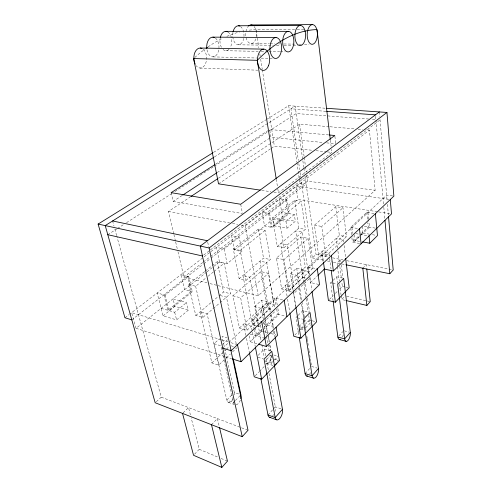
<?xml version="1.0" encoding="UTF-8"?>
<svg xmlns="http://www.w3.org/2000/svg" width="492" height="492" viewBox="0 0 492 492"><rect width="100%" height="100%" fill="white"/><g stroke="black" fill="none" stroke-linecap="round" stroke-linejoin="round"><path stroke-width="0.37" stroke-dasharray="2.46 1.84" d="M267.999 414.971L272.882 409.529M273.374 408.981L275.323 406.804L268.946 373.059M305.095 373.594L310.058 368.059M338.828 335.974L342.641 331.719M194.58 454.202L199.242 449.294L191.154 417.819M345.353 300.372L341.645 299.499L345.12 295.84M211.492 424.701L217.403 418.594L219.34 426.798M362.813 268.22L366.312 264.598L366.718 268.38M234.936 400.974L233.436 402.524L226.794 400.131L214.051 343.711L219.395 338.828M235.434 400.457L240.932 394.768M274.026 360.519L271.479 363.157L264.997 361.146L271.147 354.873M274.536 359.99L278.109 356.294M305.704 327.733L310.624 322.641M255.293 375.722L258.983 371.927M259.505 371.386L264.253 366.509M266.356 364.338L272.156 358.379L271.602 355.378M294.763 335.138L298.958 330.827M299.48 330.292L303.146 326.522M305.243 324.363L309.431 320.058L308.742 315.526M329.492 299.437L333.232 295.587M335.372 293.392L337.506 291.19M339.646 288.995L342.321 286.246L341.842 282.439M231.634 395.193L226.794 400.131A6.47 3.493 -71 0 0 232.962 399.393M298.902 326.547L302.365 323.01M258.171 355.298L264.407 349.062L270.465 350.876M297.605 315.889L296.024 317.463L299.093 336.423M298.127 315.36L302.857 310.637L308.601 312.094M333.072 300.907L330.667 282.838L332.678 280.834M333.182 280.329L336.7 276.812L342.26 278.017M183.073 412.874L188.522 407.573L190.404 414.891M359.08 237.132L353.631 242.396L352.955 236.443M361.263 235.028L369.437 227.132L368.699 219.85M261.867 329.314L255.36 335.581L254.339 330.31M264.032 327.229L277.586 314.185L276.682 309.031M318.834 284.45L310.452 282.549L317.432 275.827M359.652 243.503L352.395 242.169L358.945 235.865M361.128 233.762L368.225 226.929L367.776 222.562M256.873 343.687L250.287 341.737L261.56 330.858L260.053 322.857M359.547 241.369L355.15 240.57L359.308 236.56M359.824 236.062L362.942 233.054L362.186 225.914M218.7 365.126L207.107 313.822L200.103 311.848L211.874 362.887L218.7 365.126L224.254 359.83M226.48 357.709L230.367 354M232.587 351.878L237.033 347.641M256.922 325.932L259.143 326.553L261.295 324.499M263.448 322.444L275.292 311.147M294.843 292.5L309.173 278.829M211.874 362.887L222.476 352.918M224.709 350.821L225.822 349.769M226.382 349.246L229.167 346.62M256.184 325.729L252.488 324.695L268.718 309.431L259.991 261.098L266.744 262.568L274.634 307.408M291.239 291.639L288.361 290.95L302.777 277.396L295.692 230.846L302.26 232.046L308.73 275.809M247.089 330.193L274.013 304.856L268.466 273.331L260.828 271.596L232.857 295.809L239.438 328.004L247.089 330.193L240.643 297.814L268.466 273.331M289.075 290.68L312.549 268.589L308.189 238.38L300.784 236.99L276.455 258.06L281.652 288.909L289.075 290.68L284.007 259.659L308.189 238.38M325.741 256.172L346.386 236.738L342.973 207.778L335.808 206.665L314.45 225.164L318.552 254.733L325.741 256.172L321.762 226.437L342.973 207.778M254.192 329.56L252.15 319.025L274.757 297.986L282.728 299.972M309.351 275.102L308.146 266.91L322.322 253.718L329.861 255.219M351.546 234.739L350.698 227.304L366.737 212.378L373.932 213.497M222.741 348.121L228.35 342.887M228.909 342.358L386.638 195.133L393.157 196.037M239.438 328.004L266.504 302.937L274.013 304.856M281.652 288.909L305.274 267.033L312.549 268.589M318.552 254.733L339.345 235.471L346.386 236.738M222.501 344.351L228.356 338.92M257.888 323.804L254.622 306.621L261.301 308.373L268.325 301.867L270.09 311.694M293.103 290.421L290.446 273.866L296.947 275.317L303.17 269.548L304.646 279.315M156.284 401.73L161.241 397.161L116.887 236.511M300.883 178.03L312.34 257.906L316.03 254.512L328.767 257.064M254.622 306.621L261.67 300.175L268.325 301.867M290.446 273.866L296.701 268.146L303.17 269.548M218.141 285.649L258.263 295.704L375.144 190.299L369.424 130.109L365.63 129.79M204.635 271.627L188.498 284.419L195.785 315.507L202.802 317.518L213.184 308.601M213.374 308.435L219.641 303.054M220.102 302.654L230.477 293.736L224.204 263.275L217.187 261.683L205.232 271.154M246.006 280.391L270.262 259.542L265.206 230.324L258.368 229.038L233.263 248.934L239.155 278.755L246.006 280.391L240.219 250.403L265.206 230.324M283.933 247.796L305.372 229.37L301.295 201.32L294.647 200.287L272.494 217.839L277.267 246.461L283.933 247.796L279.265 219.026L301.295 201.32M195.785 315.507L211.535 302.162M211.99 301.78L218.399 296.344M218.934 295.895L223.565 291.971L230.477 293.736M239.155 278.755L263.527 258.103L270.262 259.542M277.267 246.461L298.822 228.19L305.372 229.37M165.078 295.151L168.99 310.612L192.341 291.744L188.811 276.602L165.078 295.151L157.157 292.98L163.073 315.889L176.591 319.898L188.338 310.144L186.53 302.58L173.036 298.859L174.888 306.338L188.338 310.144M294.327 214.518L285.957 221.351L273.245 219.118L274.37 225.889L287.039 228.196L295.354 221.289L294.327 214.518L281.701 212.396M161.124 308.336L174.685 312.26L186.53 302.58M214.149 266.147L219.475 261.904L227.126 263.644L242.002 251.621L239.235 237.206L231.597 235.686L234.42 250.016L242.002 251.621M286.91 199.949L269.628 213.454L262.144 212.175L264.542 226.043L271.971 227.409L289.032 213.626L286.91 199.949L279.524 198.799L282.771 219.1L274.37 225.889M163.073 315.889L174.888 306.338M188.498 284.419L195.619 286.252L205.748 278.115M208.128 276.197L213.485 271.892M214.082 271.412L224.204 263.275M221.32 339.781L131.635 312.623L136.032 328.305L206.456 272.267M207.046 271.799L213.559 266.615M234.42 250.016L297.906 199.5L377.93 211.8M219.475 261.904L216.437 247.353L224.137 249.001L239.235 237.206M131.813 319.886L203.233 264.204M203.836 263.73L210.496 258.54M211.099 258.066L306.116 183.977L299.899 183.116L129.826 314.019M177.969 251.738L183.959 277.088L202.741 262.507M203.344 262.033L210.01 256.861M210.613 256.387L307.537 181.118L375.144 190.299M241.486 225.108L245.25 225.816L369.424 130.109M124.962 317.758L129.218 314.486M203.682 255.059L209.764 250.397M210.373 249.93L380.045 119.876M273.896 192.188L278.447 192.87L331.848 152.385L331.479 149.334M218.54 183.86L270.569 148.775M271.203 148.35L274.376 146.21L312.186 150.269M173.738 233.841L168.448 211.474L190.201 196.997M218.35 178.258L299.603 124.181L329.203 126.696M171.142 192.661L173.166 201.4L182.108 195.533M217.243 172.501L270.268 137.742M107.797 234.702L116.832 228.897M117.477 228.479L123.929 224.334M126.512 222.673L171.677 193.627M174.906 191.554L213.62 166.659M214.266 166.241L296.221 113.547L368.613 119.015M215.57 164.174L267.734 130.737M214.512 156.868L295.175 106.143L303.779 167.354M213.645 152.317L265.858 119.882M266.51 119.476L288.706 105.694L325.021 108.197M249.26 30.135A193.965 113.775 -79.5 0 1 255.994 29.637L296.412 29.588M297.174 29.588L304.038 29.575M251.092 43.585L269.388 43.806M270.151 43.813L274.727 43.868M278.534 43.917L280.059 43.936M283.872 43.979L296.073 44.126M299.124 44.163L301.411 44.194M304.456 44.231L309.031 44.286M238.374 44.809L273.392 45.276M276.442 45.319L280.249 45.369M284.056 45.418L292.426 45.528M293.189 45.541L297.758 45.602M225.902 50.725L258.159 51.346M261.234 51.408L265.84 51.494M268.915 51.555L279.665 51.765M280.434 51.777L285.04 51.869M212.931 56.881L256.541 58.001M261.135 58.117L272.611 58.413M199.9 68.05L257.722 70.196M325.975 111.303L290.95 108.8L298.373 160.533M372.426 119.304L375.47 119.531M329.96 126.758L355.009 128.886M358.041 129.144L362.598 129.531M328.748 134.949L269.665 129.494L270.907 137.323L323.564 142.557M326.62 142.864L335.778 143.775M315.969 150.681L326.553 151.813M327.309 151.899L331.848 152.385M388.772 199.334L295.938 186.167L297.906 199.5M261.762 190.361L270.864 191.732M378.68 211.917L391.515 213.891M364.375 226.283L375.353 228.128M350.698 227.304L358.022 228.559M282.771 219.1L295.354 221.289M362.942 233.054L369.486 234.192M372.389 234.696L376.023 235.33M272.494 217.839L279.265 219.026M314.45 225.164L321.762 226.437M173.166 201.4L242.445 213.553M355.814 233.62L369.068 235.945M168.448 211.474L229.438 222.864M232.452 223.423L237.722 224.407M332.512 257.814L342.998 259.924M346.749 260.674L393.2 269.991M312.34 257.906L324.376 260.366M327.383 260.981L332.647 262.058M333.398 262.211L340.919 263.749M341.669 263.903L345.12 264.604M233.263 248.934L240.219 250.403M276.455 258.06L284.007 259.659M308.146 266.91L317.309 268.866M330.667 282.838L332.063 283.152M332.764 283.306L336.958 284.247M302.777 277.396L305.618 278.035M342.321 286.246L345.064 286.861M345.753 287.014L349.185 287.783M346.602 296.178L366.552 300.803M367.29 300.975L370.248 301.657M188.811 276.602L180.97 274.653L184.549 289.696L192.341 291.744M183.959 277.088L206.997 282.857M209.967 283.601L217.396 285.465M232.857 295.809L240.643 297.814M220.238 295.557L226.474 297.174L236.412 344.671M268.718 309.431L271.639 310.194M309.431 320.058L311.559 320.612M312.272 320.796L316.522 321.903M297.469 317.838L302.525 319.16M299.296 284.837L304.843 320.489L310.421 321.952M344.271 330.833L348.976 332.069M277.586 314.185L286.203 316.454M300.083 326.86L303.81 327.869M300.581 328.982L304.074 329.929M252.15 319.025L261.049 321.467M262.968 323.662L274.634 326.879M261.56 330.858L263.737 331.473M264.462 331.682L270.274 333.324M271 333.527L276.08 334.966M250.151 334.074L264.856 338.324M227.519 338.022L222.064 336.387L224.512 347.598M273.81 354.996L277.39 356.079M311.547 366.405L317.1 368.077M222.052 340.003L227.931 341.786M230.877 342.678L237.488 344.683M230.957 345.778L233.657 346.608M274.351 359.049L279.468 360.618M214.051 343.711L220.908 345.827L233.436 402.524A6.513 3.469 -71.2 0 0 234.358 404.35M257.962 357.272L263.374 358.945M266.615 363.496L273.078 365.513A6.052 3.106 -73.8 0 1 271.479 363.157L269.942 354.904M136.032 328.305L224.998 356.608M225.73 356.841L231.56 358.699M224.678 348.348L234.321 392.45L240.274 394.535M281.049 408.809L275.323 406.804A6.734 3.327 -72 0 1 274.936 411.533M228.337 402.351L234.303 404.51M161.241 397.161L248.023 430.272M199.242 449.294L218.288 457.283M221.111 458.464L227.458 461.127M112.6 220.963L114.027 226.148M114.845 229.106L116.684 235.773M163.934 294.837L167.858 310.286L191.216 291.455L187.686 276.326M174.685 312.26L176.591 319.898M173.91 234.586L175.496 241.301M175.675 242.046L177.261 248.755M195.619 286.252L202.802 317.518M207.729 242.236L208.688 246.732M217.187 261.683L223.565 291.971M224.137 249.001L227.126 263.644M245.92 335.396L243.657 324.099L251.283 326.245L252.304 331.473M246.529 338.404L249.247 351.958M249.118 335.851L250.287 341.737M252.488 324.695L242.937 275.551L249.77 277.156L258.718 324.308M252.451 332.217L255.225 346.399M253.509 319.4L254.961 326.928M255.108 327.684L256.707 335.968L278.909 314.536L277.5 306.43M258.86 325.058L259.143 326.553M258.029 324.548L261.018 340.23M261.867 344.714L264.284 357.413M264.407 349.062L265.686 355.808M266.252 358.809L268.38 370.058M261.301 308.373L263.251 318.877M263.81 321.879L266.32 335.39M266.461 336.141L267.851 343.644M267.992 344.394L269.388 351.903M245.25 225.816L258.263 295.704M240.711 204.266L242.316 212.839M261.67 300.175L264.862 317.481M265.003 318.232L267.912 334.031M268.054 334.788L269.302 341.559M269.997 345.316L270.963 350.587M264.536 317.069L262.593 306.559L270.126 308.515L270.668 311.534M265.09 320.077L267.587 333.594M268.14 336.602L269.106 341.854M269.665 344.861L270.772 350.87M260.828 271.596L266.504 302.937M271.209 314.554L273.644 328.146M274.192 331.165L275.139 336.454M270.631 314.714L273.078 328.324M273.62 331.35L274.573 336.639M258.368 229.038L263.527 258.103M276.092 298.324L277.371 305.692M274.757 297.986L276.172 306.085M268.552 213.27L270.907 227.212L287.974 213.448L285.852 199.783M269.628 213.454L271.971 227.409M287.076 296.104L285.323 285.508L292.722 287.248L293.447 291.744M287.574 299.13L289.831 312.752M288.361 290.95L280.6 243.632L287.254 244.942L294.241 288.724M276.27 179.236L277.359 186.056M277.845 189.082L278.447 192.87M293.564 292.494L295.852 306.737M293.226 291.178L295.76 306.977M255.994 29.637L258.86 47.804M259.813 53.862L260.176 56.131M260.649 59.157L262.205 68.997M262.322 69.753L274.376 146.21M285.957 221.351L287.039 228.196M296.701 268.146L299.179 284.075M302.857 310.637L303.915 317.414M304.382 320.433L304.622 321.94M305.089 324.954L305.323 326.46M305.44 327.211L305.913 330.23M306.848 336.257L307.205 338.521M307.322 339.271L307.789 342.284M307.906 343.041L308.263 345.298M308.73 348.318L308.964 349.824M309.081 350.575L310.255 358.114M310.372 358.865L310.846 361.878M310.962 362.635L311.43 365.648M296.947 275.317L298.367 284.394M298.958 288.171L300.963 301.024M301.436 304.05L303.558 317.66M303.687 282.285L301.848 270.2L309.148 271.787L309.486 274.062M303.804 283.041L306.104 298.146M306.215 298.902L308.287 312.5M294.647 200.287L298.822 228.19M304.763 280.065L307.033 295.089M307.488 298.097L309.529 311.614M300.784 236.99L305.274 267.033M309.935 277.101L311.83 290.009M309.794 278.078L310.452 282.549M288.706 105.694L296.824 161.862M296.934 162.624L299.13 177.803M299.241 178.565L299.899 183.116M298.81 163.572L299.683 169.66M300.12 172.704L300.772 177.268M303.884 168.11L304.628 173.399M305.015 176.142L316.03 254.512M299.603 124.181L304.154 156.825M304.259 157.588L305.421 165.933M305.526 166.696L306.27 172.009M306.694 175.047L307.537 181.118M322.322 253.718L323.318 261.043M323.103 261.504L321.774 251.744L328.945 253.159L329.535 257.685M329.634 258.441L331.024 269.001M336.7 276.812L337.573 283.638M337.401 265.994L337.014 262.949L340.618 259.444L340.901 261.719M337.5 266.756L339.332 281.221M339.714 284.271L341.067 294.929M341.159 295.692L341.645 299.499M337.561 248.171L336.325 238.269L343.391 239.561L343.754 242.574M337.942 251.215L339.462 263.398M339.843 266.449L341.368 278.632M335.808 206.665L339.345 235.471M341.276 264.751L342.869 277.642M330.372 140.177L331.11 146.284M344.117 245.588L345.562 257.642M334.892 136.259L335.692 143.024M351.885 237.71L352.395 242.169M351.946 227.519L352.616 233.472M354.504 234.801L355.15 240.57M367.961 212.569L368.625 219.125M366.737 212.378L367.481 219.653M375.605 116.37L375.876 119.427M375.949 120.189L383.532 204.217M383.809 207.273L384.842 218.731M379.35 111.93L379.75 116.512M380.015 119.562L387.112 200.502M387.444 204.321L388.379 215.01M215.428 38.099A9.877 6.156 89.3 0 1 216.714 54.76A9.877 6.156 89.3 0 1 206.837 49.083M240.44 26.457A9.526 5.664 89.4 0 1 243.688 38.634A9.526 5.664 89.4 0 1 236.572 44.286A9.526 5.664 89.4 0 1 232.937 32.423M254.161 26.58A9.323 5.418 89.7 0 1 255.127 40.572A9.323 5.418 89.7 0 1 246.941 40.166A9.323 5.418 89.7 0 1 248.288 26.291M203.288 49.292A10.012 6.402 89.6 0 1 205.515 63.726A10.012 6.402 89.6 0 1 196.13 65.707M229.069 49.218A9.699 5.904 89.3 0 1 222.704 49.169M221.418 47.343A9.699 5.904 89.3 0 1 220.195 38.167M227.987 32.029A9.699 5.904 89.3 0 1 230.33 47.447M194.764 57.515A193.965 113.775 -79.5 0 1 205.041 49.065M208.085 46.875A193.965 113.775 -79.5 0 1 222.876 38.155M226.867 36.328A193.965 113.775 -79.5 0 1 239.579 31.968M304.843 320.489A5.633 2.811 -75.8 0 1 304.899 322.383M303.398 327.069A5.633 2.811 -75.8 0 1 300.87 329.007M311.165 324.037A5.664 2.786 -75.9 0 1 310.901 325.71M306.092 330.267A5.664 2.786 -75.9 0 1 305.686 329.732M277.912 360.046A6.052 3.106 -73.8 0 1 277.562 361.239M271.762 355.267A6.015 3.13 -73.7 0 1 269.696 361.921A6.015 3.13 -73.7 0 1 265.785 362.942M240.379 399.99A6.513 3.469 -71.2 0 1 236.055 404.867M234.321 392.45A6.47 3.493 -71 0 1 234.297 395.74M273.613 414.559A6.734 3.327 -72 0 1 272.654 415.881M310.495 372.647A6.242 2.97 -74.4 0 1 309.683 374.104M343.195 334.904A5.83 2.657 -76.2 0 1 342.371 337.032"/><path stroke-width="0.74" d="M282.476 409.307A6.777 3.296 -72.2 0 1 279.782 418.477A6.777 3.296 -72.2 0 1 275.194 417.56L264.05 359.154L271.812 351.276L282.476 409.307L275.194 417.56L267.999 414.971L260.846 378.465M318.49 368.502A6.279 2.94 -74.5 0 1 316.03 377.013A6.279 2.94 -74.5 0 1 312.076 375.765L303.244 319.351L310.034 312.457L318.49 368.502L312.076 375.765L305.095 373.594L299.216 337.186M350.322 332.42A5.867 2.626 -76.3 0 1 348.078 340.372A5.867 2.626 -76.3 0 1 344.64 338.865L337.66 284.401L343.65 278.318L350.322 332.42L344.64 338.865L337.875 337.045L333.17 301.657M182.532 413.409L193.54 455.297L221.843 467.4L227.458 461.127L219.518 427.548M346.091 300.544L366.866 305.44L370.248 301.657L366.798 269.136M213.866 157.28L105.227 225.6L155.183 402.745L242.224 436.675L248.023 430.272L230.84 350.113M345.858 264.757L389.805 273.737L393.2 269.991L388.514 216.542M249.401 352.709L254.235 376.804L261.646 379.24L279.468 360.618L275.274 337.211M289.954 313.509L293.718 336.214L300.901 338.225L316.522 321.903L312.057 291.528M324.123 269.007L328.422 300.532L335.384 302.199L349.185 287.783L345.655 258.398M258.337 344.117L266.387 346.503L277.531 335.378L276.092 327.278M362.481 241.904L369.812 243.232L377.475 235.582L375.371 213.719M232.292 358.932L241.043 361.712L319.529 284.61L317.309 268.866M317.967 275.305L324.413 269.106L333.379 271.006L391.515 213.891L390.291 199.549M222.741 348.121L231.123 350.728L393.883 196.136L386.952 112.453L326.553 108.301M131.813 319.886L124.962 317.758L98.117 224.069L209.118 247.974L386.952 112.453M379.35 111.93L200.287 246.074L242.224 436.675M190.841 196.572L217.71 178.688M182.747 195.115L216.609 172.92M214.93 164.586L171.142 192.661L240.711 204.266L334.806 135.509L329.505 135.017M98.117 224.069L212.993 152.723M250.865 24.951L312.623 24.6A9.865 5.111 -88.7 0 1 316.559 39.649A9.865 5.111 -88.7 0 1 307.715 39.126A9.865 5.111 -88.7 0 1 312.623 24.6M238.466 25.762L300.52 25.455A10.092 5.363 -88.9 0 1 304.714 40.842A10.092 5.363 -88.9 0 1 295.44 40.326A10.092 5.363 -88.9 0 1 300.52 25.455M225.926 31.334L288.527 31.359A10.289 5.596 -88.9 0 1 292.974 46.992A10.289 5.596 -88.9 0 1 283.281 46.574A10.289 5.596 -88.9 0 1 288.527 31.359M212.876 37.134L276.012 37.521A10.486 5.855 -88.9 0 1 280.729 53.407A10.486 5.855 -88.9 0 1 270.594 53.093A10.486 5.855 -88.9 0 1 276.012 37.521M200.219 48.031L263.749 49.12M330.28 139.414L317.002 29.563A204.912 106.979 -79.6 0 0 257.255 60.319L193.633 58.548L218.54 183.86L260.25 190.133M326.737 111.358L375.464 114.839M112.6 220.963L207.403 240.736M107.797 234.702L202.464 255.988M339.425 339.517L346.165 341.343M306.608 375.98L313.564 378.151M269.45 417.222L276.621 419.817M211.492 424.701L221.843 467.4M233.22 358.711L240.932 394.768A6.513 3.469 -71.2 0 1 240.766 398.711M209.118 247.974L231.123 350.728M237.488 344.683L241.043 361.712M255.373 347.143L261.646 379.24M261.732 321.651L266.387 346.503M284.179 300.335L286.922 316.645M257.255 60.319L276.147 178.479M295.969 307.488L300.901 338.225M323.515 262.507L324.413 269.106M331.221 270.514L335.384 302.199M331.368 255.514L333.379 271.006M359.486 228.811L361.103 243.768M362.813 268.22L366.866 305.44M369.068 235.945L369.812 243.232M384.978 220.262L389.805 273.737M206.751 48.382A9.877 6.156 89.3 0 1 214.61 37.583M233.073 31.771A9.526 5.664 89.4 0 1 239.665 26.039M248.626 25.965A9.323 5.418 89.7 0 1 252.777 25.406M195.176 64.151A10.012 6.402 89.6 0 1 194.93 52.361A10.012 6.402 89.6 0 1 202.028 48.456M220.33 37.509A9.699 5.904 89.3 0 1 227.587 31.796M206.191 48.222A193.965 113.775 -79.5 0 1 207.452 47.318M276.553 363.33A6.052 3.106 -73.8 0 1 274.401 365.396M270.495 417.314A6.734 3.327 -72 0 1 267.999 414.971M307.549 375.962A6.242 2.97 -74.4 0 1 305.095 373.594M340.556 339.24A5.83 2.657 -76.2 0 1 337.875 337.045M268.484 65.78A10.646 6.101 -88.6 0 0 264.186 49.151A10.646 6.101 -88.6 0 0 257.974 64.366A10.646 6.101 -88.6 0 0 268.484 65.78"/></g></svg>
